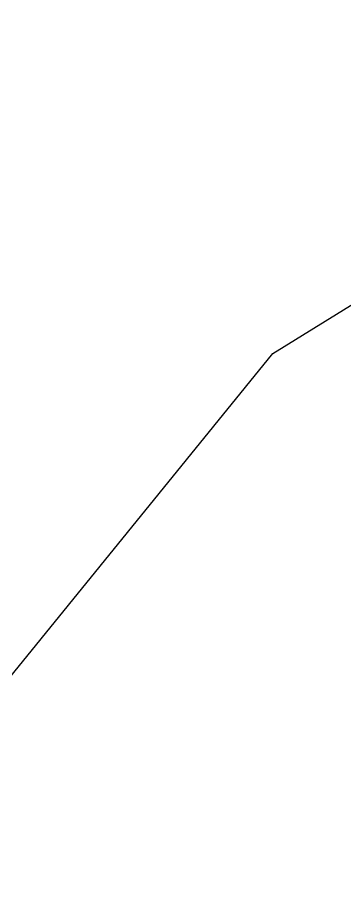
# Model space of a CAD drawing. Header units: millimetres. Extents: x -4 to 3776, y -4 to 4079.
# Drawn here: x 22.17 to 28.69, y 222.97 to 240.66 of the extents above; entities that cross this region are included whole.
import ezdxf
from ezdxf import colors
from ezdxf.entities.mleader import LeaderData, LeaderLine
from ezdxf.math import Vec2, Vec3

# ---------------------------------------------------------------- set-up
doc = ezdxf.new("R2010")
doc.units = ezdxf.units.MM
doc.layers.add('BK_kedu', color=255, linetype='Continuous')
doc.layers.add('EDGE', color=7, linetype='Continuous')
doc.styles.get("Standard").update_dxf_attribs({"font": 'arial.ttf'})

msp = doc.modelspace()

# ---------------------------------------------------------------- linework, layer by layer
at = {"layer": 'EDGE', "color": 0, "lineweight": 25}
msp.add_lwpolyline([(14.575, 218.374), (27.251, 233.978), (38.092, 240.677), (48.701, 246.184), (59.039, 250.641), (69.069, 254.192), (78.755, 256.98), (88.059, 259.149), (96.943, 260.841), (105.371, 262.202), (113.304, 263.372), (120.711, 264.494), (127.676, 265.622), (134.411, 266.719), (141.134, 267.742), (148.063, 268.65), (155.418, 269.401)], dxfattribs=at)

# ---------------------------------------------------------------- leaders
at = {"layer": 'BK_kedu'}
ml = msp.add_multileader_mtext('Standard', dxfattribs=at)
ml.set_content('', color=256)
ml.set_leader_properties()
ml.build(insert=Vec2(0, 0))
ml.multileader.update_dxf_attribs({"text_right_attachment_type": 6, "dogleg_length": 0.36, "arrow_head_size": 0.18})
ctx = ml.context
ctx.base_point, ctx.char_height, ctx.arrow_head_size, ctx.landing_gap_size, ctx.plane_origin = Vec3(3775.999, 4079.328), 0.18, 0.18, 0.09, Vec3(3774.639, 4079.328)
ctx.right_attachment = 6
notes = []
notes.append((ctx, [(0, (0, 0, 0), (0, 0), (1, 0), 1, [])]))
ctx.mtext.insert, ctx.mtext.flow_direction = Vec3(3776.089, 4079.418), 5
for ctx, leaders in notes:
    for number, flags, end, landing, length, lines in leaders:
        leader = LeaderData()
        leader.index, (leader.has_last_leader_line, leader.has_dogleg_vector, leader.attachment_direction) = number, flags
        leader.last_leader_point, leader.dogleg_vector, leader.dogleg_length = Vec3(end), Vec3(landing), length
        for number, points, colour, breaks in lines:
            line = LeaderLine()
            line.index, line.vertices, line.color, line.breaks = number, Vec3.list(points), colors.encode_raw_color(colour), breaks
            leader.lines.append(line)
        ctx.leaders.append(leader)

doc.saveas('drawing.dxf')
